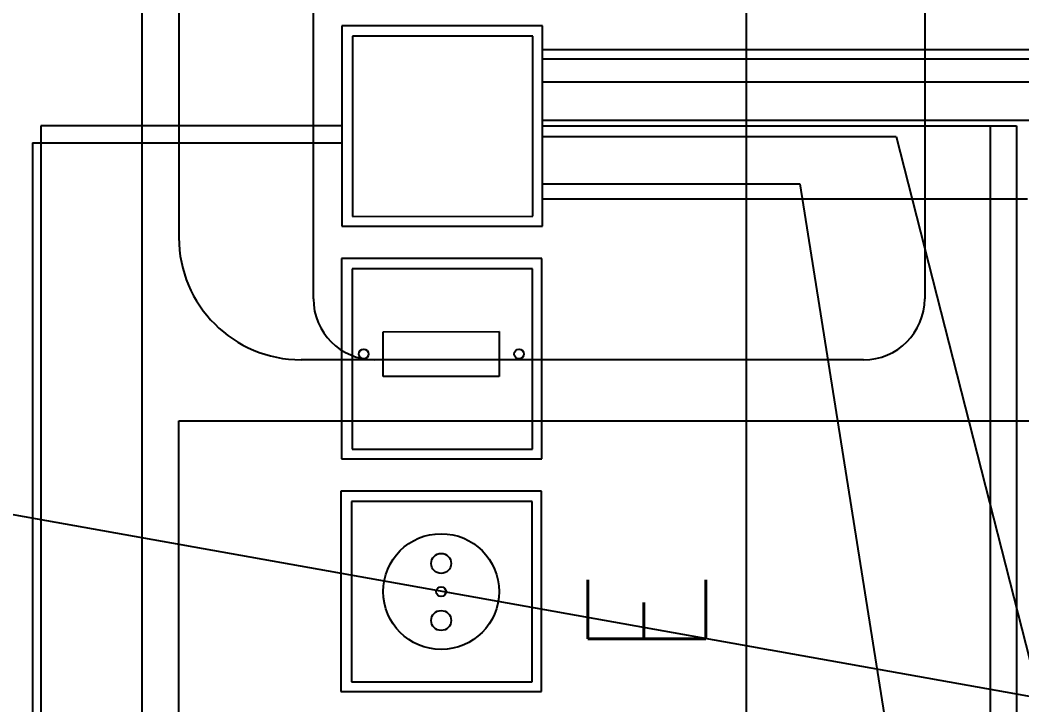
# Model space of a CAD drawing. Header units: inches. Extents: x 567429 to 582707, y 126347 to 133675.
# Drawn here: x 579775.5 to 579857.4, y 131709.3 to 131765.4 of the extents above; entities that cross this region are included whole.
import ezdxf

# ---------------------------------------------------------------- set-up
doc = ezdxf.new("R2010")
doc.units = ezdxf.units.IN
doc.header["$MEASUREMENT"] = 0
for name, color, linetype in [('BORD', 3, 'Continuous'), ('COMPUTER WIRE', 4, 'Continuous'), ('mobl', 11, 'Continuous'), ('NURSE CALL WIRE', 4, 'Continuous'), ('SOCKET WIRE', 4, 'Continuous'), ('SOUND WIRE', 4, 'Continuous'), ('TEL WIRE', 4, 'Continuous'), ('wall kanaf', 4, 'Continuous')]:
    doc.layers.add(name, color=color, linetype=linetype)
doc.styles.add('ROMANS', font='romans.shx')

# ---------------------------------------------------------------- blocks, each defined once
blk = doc.blocks.new('BOARD1')
at = {"layer": 'BORD', "color": 4}
for p, q in [((-77.345, 2.639), (98.928, 2.639)), ((98.928, -51.778), (-77.345, -51.778))]:
    blk.add_line(p, q, dxfattribs=at)
at = {"layer": 'BORD'}
for p, q in [((35.968, -15.265), (35.968, -33.329)), ((54.032, -15.265), (35.968, -15.265)), ((54.032, -33.329), (54.032, -15.265)), ((56.95, -15.31), (56.95, -33.374)), ((75.014, -15.31), (56.95, -15.31)), ((75.014, -33.374), (75.014, -15.31)), ((36.842, -16.226), (36.842, -32.484)), ((53.1, -16.226), (36.842, -16.226)), ((53.1, -32.484), (53.1, -16.226)), ((77.932, -15.355), (77.932, -33.419)), ((95.996, -15.355), (77.932, -15.355)), ((95.996, -33.419), (95.996, -15.355)), ((57.824, -16.271), (57.824, -32.529)), ((74.082, -16.271), (57.824, -16.271)), ((74.082, -32.529), (74.082, -16.271)), ((78.807, -16.316), (78.807, -32.574)), ((95.065, -16.316), (78.807, -16.316)), ((95.065, -32.574), (95.065, -16.316)), ((36.842, -32.484), (53.1, -32.484)), ((35.968, -33.329), (54.032, -33.329)), ((56.95, -33.374), (75.014, -33.374)), ((57.824, -32.529), (74.082, -32.529)), ((78.807, -32.574), (95.065, -32.574)), ((77.932, -33.419), (95.996, -33.419))]:
    blk.add_line(p, q, dxfattribs=at)
at = {"layer": 'BORD', "color": 30}
for p, q in [((64.36, -29.537), (64.36, -19.07)), ((64.36, -19.07), (68.406, -19.07)), ((68.406, -19.07), (68.406, -29.537)), ((68.406, -29.537), (64.36, -29.537))]:
    blk.add_line(p, q, dxfattribs=at)
for centre, radius in [((66.387, -17.325), 0.437), ((44.967, -24.297), 5.219), ((44.967, -24.297), 0.442), ((66.387, -31.322), 0.437)]:
    blk.add_circle(centre, radius, dxfattribs=at)
at = {"layer": 'BORD', "color": 2}
for centre in [(42.359, -24.297), (47.505, -24.297)]:
    blk.add_circle(centre, 0.9, dxfattribs=at)
at = {"layer": 'BORD', "color": 2, "style": 'ROMANS', "width": 0.9}
blk.add_text('E', height=10.644, dxfattribs=at).set_placement((39.052, -48.149))

msp = doc.modelspace()

# ---------------------------------------------------------------- linework, layer by layer
at = {"layer": 'COMPUTER WIRE'}
for p, q in [((579818.215, 131756.723), (579854.852, 131756.723)), ((579854.852, 131756.723), (579854.852, 131078.036))]:
    msp.add_line(p, q, dxfattribs=at)
at = {"layer": 'mobl', "color": 15}
for p, q in [((579799.486, 131742.575), (579799.486, 131782.575)), ((579849.486, 131782.575), (579849.486, 131742.575)), ((579788.486, 131777.575), (579788.486, 131747.575)), ((579804.486, 131737.575), (579798.486, 131737.575)), ((579844.486, 131737.575), (579804.486, 131737.575)), ((579788.486, 131732.575), (579988.486, 131732.575)), ((579788.486, 131642.575), (579788.486, 131732.575))]:
    msp.add_line(p, q, dxfattribs=at)
for centre, radius, start, end in [((579798.486, 131747.575), 10, 180, 270), ((579804.486, 131742.575), 5, 180, 270), ((579844.486, 131742.575), 5, 270, 0)]:
    msp.add_arc(centre, radius, start, end, dxfattribs=at)
at = {"layer": 'NURSE CALL WIRE'}
for p, q in [((579818.215, 131762.199), (580453.32, 131762.199)), ((579818.214, 131757.197), (579878.141, 131757.197)), ((579776.51, 131755.334), (579801.817, 131755.335)), ((579776.51, 131755.334), (579776.51, 131429.032)), ((579857.884, 131750.724), (579818.215, 131750.722))]:
    msp.add_line(p, q, dxfattribs=at)
at = {"layer": 'SOCKET WIRE'}
for p, q in [((579818.214, 131762.967), (580440.66, 131762.967)), ((579818.215, 131760.334), (579900.178, 131760.334)), ((579801.817, 131756.722), (579777.191, 131756.73)), ((579777.191, 131756.73), (579777.191, 131429.032)), ((579818.215, 131755.851), (579847.139, 131755.851)), ((579847.139, 131755.851), (579930.179, 131430.273)), ((579818.215, 131751.984), (579839.286, 131751.985)), ((579839.286, 131751.985), (579897.379, 131384.964))]:
    msp.add_line(p, q, dxfattribs=at)
at = {"layer": 'SOUND WIRE'}
msp.add_line((579386.582, 131794.384), (580087.465, 131668.991), dxfattribs=at)
at = {"layer": 'TEL WIRE'}
for p, q in [((579818.215, 131756.723), (579856.996, 131756.723)), ((579856.996, 131756.723), (579856.996, 131078.036))]:
    msp.add_line(p, q, dxfattribs=at)
at = {"layer": 'wall kanaf', "color": 15, "lineweight": 20, "ltscale": 0.1}
msp.add_line((579785.486, 131400.789), (579785.486, 131859.789), dxfattribs=at)

# ---------------------------------------------------------------- block references
at = {"layer": 'BORD', "ltscale": 5, "xscale": 0.9077507259660533, "yscale": 0.9077507259660533, "zscale": 0.9077507259660533, "rotation": 90.00288558390875}
msp.add_blockref('BOARD1', (579787.883, 131677.779), dxfattribs=at)

doc.saveas('drawing.dxf')
